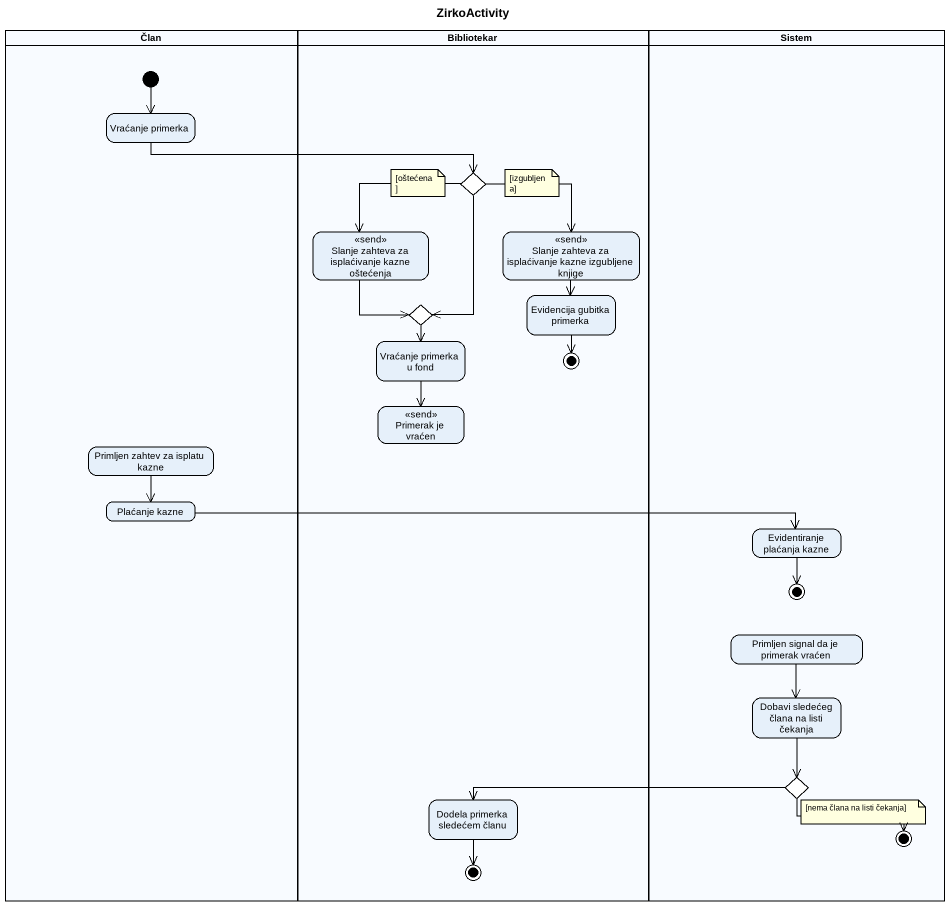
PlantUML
@startuml
title ZirkoActivity
hide empty description
state Član <<partition>> {
  state "Vraćanje primerka" as Vraćanje_primerka
  state "Primljen zahtev za isplatu kazne" as Primljen_zahtev_za_isplatu
  state "Plaćanje kazne" as Plaćanje_kazne
  [*] --> Vraćanje_primerka
}
state Bibliotekar <<partition>> {
  state choice1 <<choice>>
  state "Slanje zahteva za isplaćivanje kazne oštećenja" as Slanje_zahteva_za <<send>>
  state "Slanje zahteva za isplaćivanje kazne izgubljene knjige" as Slanje_zahteva_za_2 <<send>>
  state choice2 <<choice>>
  state "Evidencija gubitka primerka" as Evidencija_gubitka_primerka
  state "Vraćanje primerka u fond" as Vraćanje_primerka_u_fond
  state final1 <<end>>
  state "Primerak je vraćen" as Primerak_je_vraćen <<send>>
  state "Dodela primerka sledećem članu" as Dodela_primerka_sledećem
  state final4 <<end>>
}
state Sistem <<partition>> {
  state "Evidentiranje plaćanja kazne" as Evidentiranje_plaćanja_kazne
  state final2 <<end>>
  state "Primljen signal da je primerak vraćen" as Primljen_signal_da_je
  state "Dobavi sledećeg člana na listi čekanja" as Dobavi_sledećeg_člana_na
  state choice3 <<choice>>
  state final3 <<end>>
}
Vraćanje_primerka -right-> choice1
choice1 --> Slanje_zahteva_za
choice1 --> Slanje_zahteva_za_2
choice1 --> choice2
Slanje_zahteva_za --> choice2
Slanje_zahteva_za_2 --> Evidencija_gubitka_primerka
choice2 --> Vraćanje_primerka_u_fond
Evidencija_gubitka_primerka --> final1
Vraćanje_primerka_u_fond --> Primerak_je_vraćen
Primljen_zahtev_za_isplatu --> Plaćanje_kazne
Plaćanje_kazne -right-> Evidentiranje_plaćanja_kazne
Evidentiranje_plaćanja_kazne --> final2
Primljen_signal_da_je --> Dobavi_sledećeg_člana_na
Dobavi_sledećeg_člana_na --> choice3
choice3 -left-> Dodela_primerka_sledećem
choice3 -right-> final3
Dodela_primerka_sledećem --> final4
note as N1
  [oštećena]
end note
note as N2
  [izgubljena]
end note
note as N3
  [nema člana na listi čekanja]
end note
@enduml
